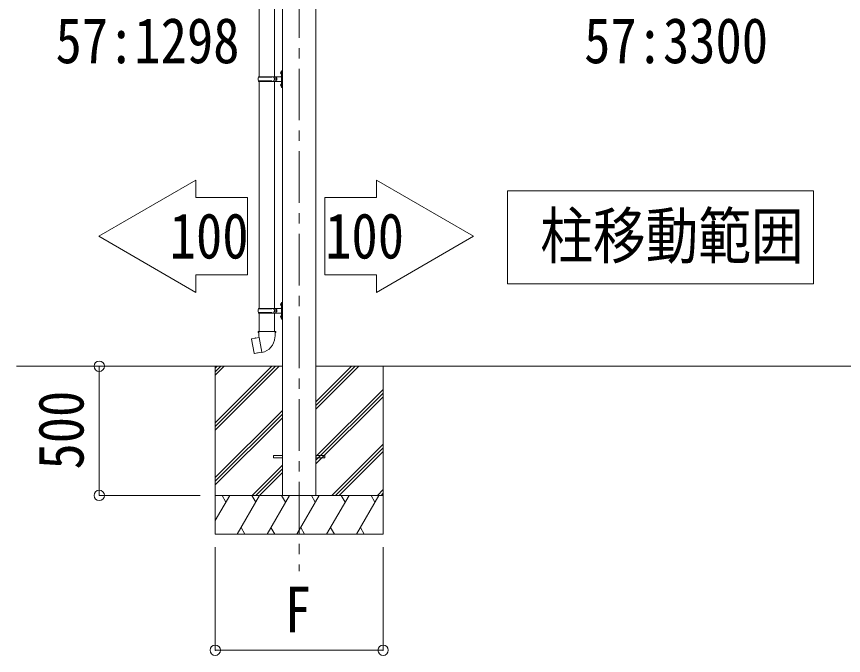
# Model space of a CAD drawing. Units: millimetres at full size, sheet at 1:40; details may follow other scales. Extents: x -11243 to 21331, y -7760 to 7760.
# Drawn here: x 14388 to 17590, y -5594 to -3119 of the extents above; entities that cross this region are included whole.
import ezdxf
from ezdxf.enums import TextEntityAlignment as Align

# ---------------------------------------------------------------- set-up
doc = ezdxf.new("R2010")
doc.units = ezdxf.units.MM
doc.header["$LTSCALE"] = 40
doc.header["$PDMODE"] = 32
doc.header["$PDSIZE"] = 40
for name, pattern in [('CHAIN1', [8, 5, -1, 1, -1]), ('DASHED1', [1.8, 1.2, -0.6]), ('USER1', [13, 10, -1, 1, -1])]:
    doc.linetypes.add(name, pattern=pattern)
for name, color, linetype, lineweight in [('0-0_0', 7, 'Continuous', 9), ('0-1_本体', 5, 'CHAIN1', 9), ('0-3_ELV2', 4, 'Continuous', 9), ('0-6_OTH_LINE', 6, 'Continuous', 9), ('0-9_OUTLINE', 7, 'Continuous', 9), ('8-0', 7, 'Continuous', 9)]:
    doc.layers.add(name, color=color, linetype=linetype, lineweight=lineweight)
doc.styles.add('ＭＳ ゴシック', font='')
doc.styles.get('ＭＳ ゴシック').set_extended_font_data('MS Gothic')

msp = doc.modelspace()

# ---------------------------------------------------------------- linework, layer by layer
at = {"layer": '0-0_0'}
for p, q in [((15417.37, -4473.75), (14387.8, -4473.75)), ((15157.37, -4692.73), (15376.35, -4473.75)), ((15157.37, -4706.87), (15390.49, -4473.75)), ((15157.37, -4721.02), (15404.63, -4473.75)), ((15157.37, -4508.88), (15192.5, -4473.75)), ((15157.37, -4494.74), (15178.36, -4473.75)), ((15157.37, -4480.6), (15164.22, -4473.75)), ((15547.37, -4639.38), (15713, -4473.75)), ((15547.37, -4625.24), (15698.86, -4473.75)), ((15547.37, -4611.1), (15684.72, -4473.75)), ((18317.29, -4473.75), (15547.37, -4473.75)), ((15807.37, -4473.75), (15807.37, -5123.75)), ((15547.37, -4823.23), (15807.37, -4563.23)), ((15547.37, -4837.37), (15807.37, -4577.37)), ((15547.37, -4851.51), (15807.37, -4591.52)), ((15157.37, -4904.86), (15417.37, -4644.86)), ((15157.37, -4919), (15417.37, -4659.01)), ((15157.37, -4933.15), (15417.37, -4673.15)), ((15608.98, -4973.75), (15807.37, -4775.36)), ((15623.12, -4973.75), (15807.37, -4789.51)), ((15637.26, -4973.75), (15807.37, -4803.65)), ((15300.61, -4973.75), (15417.37, -4857)), ((15314.75, -4973.75), (15417.37, -4871.14)), ((15328.9, -4973.75), (15417.37, -4885.28)), ((15785.25, -4973.75), (15807.37, -4951.64)), ((15807.37, -4973.75), (15157.37, -4973.75)), ((15157.37, -5071.01), (15213.52, -4973.75)), ((15198.52, -4999.73), (15183.52, -4973.75)), ((15242.39, -5123.75), (15328.99, -4973.75)), ((15313.99, -4999.74), (15298.99, -4973.75)), ((15357.86, -5123.75), (15444.46, -4973.75)), ((15429.46, -4999.73), (15414.46, -4973.75)), ((15473.33, -5123.75), (15559.93, -4973.75)), ((15544.93, -4999.73), (15529.93, -4973.75)), ((15588.8, -5123.75), (15675.4, -4973.75)), ((15660.4, -4999.73), (15645.4, -4973.75)), ((15704.27, -5123.75), (15790.87, -4973.75)), ((15760.87, -4973.75), (15775.87, -4999.73)), ((15799.39, -4973.75), (15807.37, -4965.78)), ((15257.38, -5097.77), (15272.38, -5123.75)), ((15372.85, -5097.77), (15387.85, -5123.75)), ((15488.32, -5097.77), (15503.32, -5123.75)), ((15603.79, -5097.77), (15618.79, -5123.75)), ((15719.26, -5097.77), (15734.26, -5123.75))]:
    msp.add_line(p, q, dxfattribs=at)
at = {"layer": '0-0_0', "linetype": 'USER1'}
msp.add_line((15417.37, -4973.75), (15547.37, -4973.75), dxfattribs=at)
at = {"layer": '0-0_0', "linetype": 'DASHED1'}
msp.add_line((15432.37, -4973.75), (15532.37, -4973.75), dxfattribs=at)
at = {"layer": '0-0_0'}
msp.add_lwpolyline([(15157.37, -4473.75), (15157.37, -5123.75), (15807.37, -5123.75)], dxfattribs=at)
at = {"layer": '0-1_本体'}
msp.add_line((15482.37, -2041.35), (15482.37, -5267.14), dxfattribs=at)
at = {"layer": '0-3_ELV2'}
for p, q in [((15417.37, -2274.95), (15417.37, -4973.75)), ((15547.37, -2274.95), (15547.37, -4973.75)), ((15382.37, -4819.25), (15417.37, -4819.25)), ((15582.37, -4819.25), (15547.37, -4819.25))]:
    msp.add_line(p, q, dxfattribs=at)
for points in [[(15382.37, -4819.25), (15382.37, -4828.25), (15417.37, -4828.25)], [(15582.37, -4819.25), (15582.37, -4828.25), (15547.37, -4828.25)]]:
    msp.add_lwpolyline(points, dxfattribs=at)
at = {"layer": '0-6_OTH_LINE', "color": 7}
for p, q in [((15081.94, -3753.51), (15081.94, -3820.71)), ((16289.6, -4154.51), (16289.6, -3794.51)), ((16289.6, -3794.51), (17474.55, -3794.51)), ((17474.55, -3794.51), (17474.55, -4154.51)), ((15581.81, -3820.71), (15581.81, -4120.31)), ((15081.94, -4120.31), (15282.34, -4120.31)), ((15081.94, -4120.31), (15081.94, -4187.51)), ((15782.21, -4120.31), (15581.81, -4120.31)), ((15782.21, -4120.31), (15782.21, -4187.51)), ((17474.55, -4154.51), (16289.6, -4154.51))]:
    msp.add_line(p, q, dxfattribs=at)
at = {"layer": '0-6_OTH_LINE'}
for p, q in [((15157.47, -5573.74), (15157.47, -5173.76)), ((15807.47, -5573.74), (15807.47, -5173.76)), ((15157.47, -5573.74), (15807.47, -5573.74))]:
    msp.add_line(p, q, dxfattribs=at)
at = {"layer": '0-6_OTH_LINE', "color": 7}
for points in [[(15081.94, -4187.51), (14706.08, -3970.51), (15081.94, -3753.51)], [(15782.21, -3753.51), (15782.21, -3820.71), (15581.81, -3820.71)], [(15782.21, -4187.51), (16158.07, -3970.51), (15782.21, -3753.51)], [(15081.94, -3820.71), (15282.34, -3820.71), (15282.34, -4120.31)]]:
    msp.add_lwpolyline(points, dxfattribs=at)
at = {"layer": '0-6_OTH_LINE'}
for p in [(15157.47, -5573.74), (15807.47, -5573.74)]:
    msp.add_point(p, dxfattribs=at)
at = {"layer": '0-9_OUTLINE'}
for p, q in [((15327.37, -2473.7), (15327.37, -3352.72)), ((15387.37, -2473.7), (15387.37, -3352.72)), ((15413.37, -3329.72), (15416.37, -3328.22)), ((15413.37, -3329.72), (15413.37, -3393.72)), ((15416.37, -3328.22), (15416.37, -3395.22)), ((15416.37, -3328.22), (15417.37, -3328.22)), ((15417.37, -3328.22), (15417.37, -3395.22)), ((15324.39, -3354.72), (15374.73, -3354.72)), ((15325.39, -3352.72), (15411.39, -3352.72)), ((15325.39, -3352.72), (15325.39, -3354.72)), ((15384.39, -3352.72), (15384.39, -3357.22)), ((15384.39, -3357.22), (15386.39, -3357.22)), ((15386.39, -3357.22), (15386.39, -3366.22)), ((15392.37, -3352.72), (15392.37, -3370.72)), ((15392.37, -3357.22), (15395.37, -3357.22)), ((15395.37, -3357.22), (15395.37, -3366.22)), ((15411.06, -3335.58), (15413.11, -3336.57)), ((15412.33, -3333.57), (15412.97, -3333.57)), ((15412.33, -3333.57), (15412.33, -3341.87)), ((15412.33, -3341.87), (15412.97, -3341.87)), ((15412.97, -3333.57), (15413.37, -3333.97)), ((15413.11, -3336.57), (15413.72, -3337.72)), ((15324.39, -3368.72), (15374.73, -3368.72)), ((15325.39, -3370.72), (15325.39, -3368.72)), ((15325.39, -3370.72), (15411.39, -3370.72)), ((15327.37, -3370.72), (15327.37, -4249.75)), ((15384.39, -3370.72), (15384.39, -3366.22)), ((15384.39, -3366.22), (15386.39, -3366.22)), ((15387.37, -3370.72), (15387.37, -4249.75)), ((15392.37, -3366.22), (15395.37, -3366.22)), ((15411.06, -3383.58), (15413.11, -3384.57)), ((15412.33, -3381.57), (15412.97, -3381.57)), ((15412.33, -3381.57), (15412.33, -3389.87)), ((15412.33, -3389.87), (15412.97, -3389.87)), ((15412.97, -3381.57), (15412.97, -3389.87)), ((15412.97, -3381.57), (15413.37, -3381.97)), ((15412.97, -3389.87), (15413.37, -3389.47)), ((15413.11, -3384.57), (15413.72, -3385.72)), ((15413.37, -3393.72), (15416.37, -3395.22)), ((15416.37, -3395.22), (15417.37, -3395.22)), ((15413.37, -4226.75), (15416.37, -4225.25)), ((15413.37, -4226.75), (15413.37, -4290.75)), ((15416.37, -4225.25), (15416.37, -4292.25)), ((15416.37, -4225.25), (15417.37, -4225.25)), ((15417.37, -4225.25), (15417.37, -4292.25)), ((15324.39, -4251.75), (15374.73, -4251.75)), ((15325.39, -4249.75), (15411.39, -4249.75)), ((15325.39, -4249.75), (15325.39, -4251.75)), ((15384.39, -4249.75), (15384.39, -4254.25)), ((15384.39, -4254.25), (15386.39, -4254.25)), ((15386.39, -4254.25), (15386.39, -4263.25)), ((15392.37, -4249.75), (15392.37, -4267.75)), ((15392.37, -4254.25), (15395.37, -4254.25)), ((15395.37, -4254.25), (15395.37, -4263.25)), ((15411.06, -4232.6), (15413.11, -4233.6)), ((15412.33, -4230.6), (15412.97, -4230.6)), ((15412.33, -4230.6), (15412.33, -4238.9)), ((15412.33, -4238.9), (15412.97, -4238.9)), ((15412.97, -4230.6), (15413.37, -4231)), ((15413.11, -4233.6), (15413.72, -4234.75)), ((15324.39, -4265.75), (15374.73, -4265.75)), ((15325.39, -4267.75), (15325.39, -4265.75)), ((15325.39, -4267.75), (15411.39, -4267.75)), ((15327.39, -4267.75), (15327.39, -4338.75)), ((15384.39, -4267.75), (15384.39, -4263.25)), ((15384.39, -4263.25), (15386.39, -4263.25)), ((15387.39, -4267.75), (15387.39, -4338.75)), ((15392.37, -4263.25), (15395.37, -4263.25)), ((15411.06, -4280.6), (15413.11, -4281.6)), ((15412.33, -4278.6), (15412.97, -4278.6)), ((15412.33, -4278.6), (15412.33, -4286.9)), ((15412.33, -4286.9), (15412.97, -4286.9)), ((15412.97, -4278.6), (15412.97, -4286.9)), ((15412.97, -4278.6), (15413.37, -4279)), ((15412.97, -4286.9), (15413.37, -4286.5)), ((15413.11, -4281.6), (15413.72, -4282.75)), ((15413.37, -4290.75), (15416.37, -4292.25)), ((15416.37, -4292.25), (15417.37, -4292.25)), ((15325.69, -4338.75), (15323.54, -4339.53)), ((15323.54, -4339.53), (15323.54, -4343.15)), ((15323.54, -4343.15), (15325.78, -4343.97)), ((15389.39, -4338.75), (15325.69, -4338.75)), ((15325.69, -4338.75), (15326.04, -4358.75)), ((15389.39, -4338.75), (15389.04, -4358.75)), ((15391.54, -4343.15), (15389.3, -4343.97)), ((15389.39, -4338.75), (15391.54, -4339.53)), ((15391.51, -4339.53), (15391.51, -4343.15)), ((15299.08, -4367.2), (15298.27, -4368.37)), ((15298.27, -4368.37), (15307.89, -4422.93)), ((15326.95, -4361.95), (15299.08, -4367.2)), ((15311.82, -4364.6), (15311.61, -4364.84)), ((15326.04, -4358.75), (15327.39, -4360.75)), ((15337.3, -4419.25), (15327.17, -4361.77)), ((15327.19, -4360.95), (15327.19, -4361.66)), ((15327.39, -4360.75), (15327.36, -4360.76)), ((15387.73, -4360.69), (15387.65, -4362.85)), ((15389.04, -4358.75), (15387.73, -4360.69)), ((15337.61, -4420.01), (15337.37, -4419.35)), ((15321.92, -4421.84), (15321.63, -4421.69))]:
    msp.add_line(p, q, dxfattribs=at)
for points in [[(15411.06, -3339.87), (15413.11, -3338.87), (15413.72, -3337.72)], [(15412.97, -3333.57), (15412.97, -3341.87), (15413.37, -3341.47)], [(15411.06, -3387.87), (15413.11, -3386.87), (15413.72, -3385.72)], [(15411.06, -4236.9), (15413.11, -4235.9), (15413.72, -4234.75)], [(15412.97, -4230.6), (15412.97, -4238.9), (15413.37, -4238.5)], [(15411.06, -4284.9), (15413.11, -4283.9), (15413.72, -4282.75)], [(15314.07, -4364.38), (15313.79, -4364.23), (15311.82, -4364.6)], [(15337.04, -4419.15), (15309.05, -4423.75), (15307.89, -4422.93)], [(15324.1, -4421.28), (15323.89, -4421.52), (15321.92, -4421.84)]]:
    msp.add_lwpolyline(points, dxfattribs=at)
for centre, radius, start, end in [((15373.14, -3361.72), 49.25, 171.82876, 180.00002), ((15373.14, -3361.72), 49.25, 180.00002, 188.17127), ((15374.73, -3352.72), 2, 270, 359.99998), ((15416.66, -3337.72), 6, 136.21765, 223.78235), ((15411.37, -3350.72), 2, 270, 359.99998), ((15374.73, -3370.72), 2, 0.00005, 90.00004), ((15416.66, -3385.72), 6, 136.21765, 223.78235), ((15411.37, -3372.72), 2, 0.00005, 90.00004), ((15373.14, -4258.75), 49.25, 171.82876, 180.00002), ((15373.14, -4258.75), 49.25, 180.00002, 188.17127), ((15374.73, -4249.75), 2, 270, 359.99998), ((15416.66, -4234.75), 6, 136.21765, 223.78235), ((15411.37, -4247.75), 2, 270, 359.99998), ((15374.73, -4267.75), 2, 0.00005, 90.00004), ((15416.66, -4282.75), 6, 136.21765, 223.78235), ((15411.37, -4269.75), 2, 0.00005, 90.00004), ((15326.89, -4361.66), 0.3, 280.66842, 0), ((15327.39, -4360.95), 0.2, 100, 180), ((15327.39, -4360.75), 60.3, 279.96938, 358), ((15337.08, -4419.45), 0.3, 20, 99.33158), ((15337.8, -4419.94), 0.2, 200, 279.96938)]:
    msp.add_arc(centre, radius, start, end, dxfattribs=at)
at = {"layer": '8-0', "color": 6}
for p, q in [((14708.15, -4473.75), (15098.51, -4473.75)), ((14708.15, -4973.75), (14708.15, -4473.75)), ((14708.15, -4973.75), (15098.51, -4973.75))]:
    msp.add_line(p, q, dxfattribs=at)
for p in [(14708.15, -4473.75), (14708.15, -4973.75)]:
    msp.add_point(p, dxfattribs=at)

# ---------------------------------------------------------------- texts
at = {"layer": '0-6_OTH_LINE', "color": 7, "style": 'ＭＳ ゴシック', "width": 0.85}
for s, p in [('57:1298', (14538.92, -3353)), ('57:3300', (16586.01, -3353)), ('柱移動範囲', (16416.1, -4109.27)), ('100', (14981.11, -4109.27)), ('100', (15583.04, -4109.27)), ('F', (15426.75, -5556.38))]:
    msp.add_text(s, height=176, dxfattribs=at).set_placement(p, align=Align.BOTTOM_LEFT)
at = {"layer": '8-0', "style": 'ＭＳ ゴシック', "width": 0.85}
msp.add_text('500', height=176, rotation=90, dxfattribs=at).set_placement((14700.15, -4873.75), align=Align.BOTTOM_LEFT)

doc.saveas('drawing.dxf')
